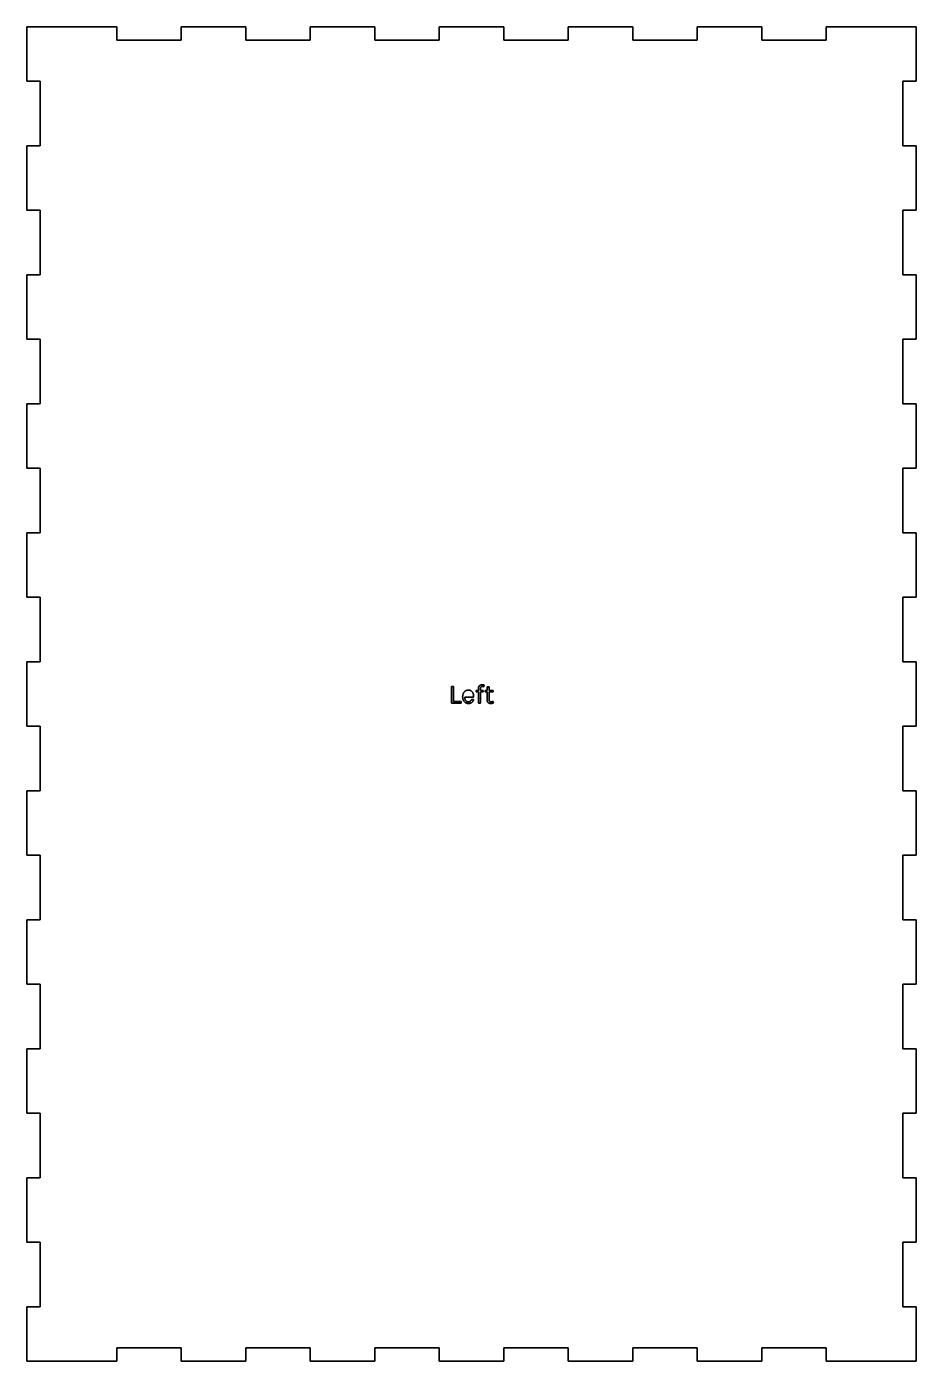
# Model space of a CAD drawing. Header units: millimetres. Extents: x 240 to 1446, y 94 to 1500.
# Drawn here: x 1046 to 1446, y 94 to 694 of the extents above; entities that cross this region are included whole.
import ezdxf

# ---------------------------------------------------------------- set-up
doc = ezdxf.new("R2010")
doc.units = ezdxf.units.MM
doc.header["$LTSCALE"] = 0.75
doc.layers.add('Visible', color=7, linetype='Continuous', lineweight=35)

msp = doc.modelspace()

# ---------------------------------------------------------------- linework, layer by layer
at = {"layer": 'Visible'}
for p, q in [((1046.329855, 693.668852), (1046.329855, 669.168852)), ((1086.829855, 693.668852), (1046.329855, 693.668852)), ((1086.829855, 687.668852), (1086.829855, 693.668852)), ((1115.829855, 693.668852), (1115.829855, 687.668852)), ((1144.829855, 693.668852), (1115.829855, 693.668852)), ((1144.829855, 687.668852), (1144.829855, 693.668852)), ((1173.829855, 693.668852), (1173.829855, 687.668852)), ((1202.829855, 693.668852), (1173.829855, 693.668852)), ((1202.829855, 687.668852), (1202.829855, 693.668852)), ((1231.829855, 693.668852), (1231.829855, 687.668852)), ((1260.829855, 693.668852), (1231.829855, 693.668852)), ((1260.829855, 687.668852), (1260.829855, 693.668852)), ((1289.829855, 693.668852), (1289.829855, 687.668852)), ((1318.829855, 693.668852), (1289.829855, 693.668852)), ((1318.829855, 687.668852), (1318.829855, 693.668852)), ((1347.829855, 693.668852), (1347.829855, 687.668852)), ((1376.829855, 693.668852), (1347.829855, 693.668852)), ((1376.829855, 687.668852), (1376.829855, 693.668852)), ((1405.829855, 693.668852), (1405.829855, 687.668852)), ((1446.329855, 693.668852), (1405.829855, 693.668852)), ((1446.329855, 669.168852), (1446.329855, 693.668852)), ((1115.829855, 687.668852), (1086.829855, 687.668852)), ((1173.829855, 687.668852), (1144.829855, 687.668852)), ((1231.829855, 687.668852), (1202.829855, 687.668852)), ((1289.829855, 687.668852), (1260.829855, 687.668852)), ((1347.829855, 687.668852), (1318.829855, 687.668852)), ((1405.829855, 687.668852), (1376.829855, 687.668852)), ((1046.329855, 669.168852), (1052.329855, 669.168852)), ((1052.329855, 669.168852), (1052.329855, 640.168852)), ((1440.329855, 669.168852), (1446.329855, 669.168852)), ((1440.329855, 640.168852), (1440.329855, 669.168852)), ((1046.329855, 640.168852), (1046.329855, 611.168852)), ((1052.329855, 640.168852), (1046.329855, 640.168852)), ((1446.329855, 640.168852), (1440.329855, 640.168852)), ((1446.329855, 611.168852), (1446.329855, 640.168852)), ((1046.329855, 611.168852), (1052.329855, 611.168852)), ((1052.329855, 611.168852), (1052.329855, 582.168852)), ((1440.329855, 611.168852), (1446.329855, 611.168852)), ((1440.329855, 582.168852), (1440.329855, 611.168852)), ((1046.329855, 582.168852), (1046.329855, 553.168852)), ((1052.329855, 582.168852), (1046.329855, 582.168852)), ((1446.329855, 582.168852), (1440.329855, 582.168852)), ((1446.329855, 553.168852), (1446.329855, 582.168852)), ((1046.329855, 553.168852), (1052.329855, 553.168852)), ((1052.329855, 553.168852), (1052.329855, 524.168852)), ((1440.329855, 553.168852), (1446.329855, 553.168852)), ((1440.329855, 524.168852), (1440.329855, 553.168852)), ((1046.329855, 524.168852), (1046.329855, 495.168852)), ((1052.329855, 524.168852), (1046.329855, 524.168852)), ((1446.329855, 524.168852), (1440.329855, 524.168852)), ((1446.329855, 495.168852), (1446.329855, 524.168852)), ((1046.329855, 495.168852), (1052.329855, 495.168852)), ((1052.329855, 495.168852), (1052.329855, 466.168852)), ((1440.329855, 495.168852), (1446.329855, 495.168852)), ((1440.329855, 466.168852), (1440.329855, 495.168852)), ((1046.329855, 466.168852), (1046.329855, 437.168852)), ((1052.329855, 466.168852), (1046.329855, 466.168852)), ((1446.329855, 466.168852), (1440.329855, 466.168852)), ((1446.329855, 437.168852), (1446.329855, 466.168852)), ((1046.329855, 437.168852), (1052.329855, 437.168852)), ((1052.329855, 437.168852), (1052.329855, 408.168852)), ((1440.329855, 437.168852), (1446.329855, 437.168852)), ((1440.329855, 408.168852), (1440.329855, 437.168852)), ((1046.329855, 408.168852), (1046.329855, 379.168852)), ((1052.329855, 408.168852), (1046.329855, 408.168852)), ((1446.329855, 408.168852), (1440.329855, 408.168852)), ((1446.329855, 379.168852), (1446.329855, 408.168852)), ((1237.344855, 397.070852), (1238.280855, 397.070852)), ((1237.344855, 389.534852), (1237.344855, 397.070852)), ((1238.280855, 397.070852), (1238.280855, 390.350852)), ((1249.428855, 396.158852), (1249.430855, 396.270852)), ((1249.428855, 395.270852), (1249.428855, 396.158852)), ((1249.430855, 396.270852), (1249.437855, 396.378852)), ((1249.437855, 396.378852), (1249.448855, 396.481852)), ((1249.448855, 396.481852), (1249.463855, 396.581852)), ((1249.463855, 396.581852), (1249.483855, 396.676852)), ((1249.483855, 396.676852), (1249.507855, 396.767852)), ((1249.507855, 396.767852), (1249.535855, 396.855852)), ((1249.535855, 396.855852), (1249.568855, 396.938852)), ((1249.568855, 396.938852), (1249.605855, 397.016852)), ((1249.605855, 397.016852), (1249.647855, 397.091852)), ((1249.647855, 397.091852), (1249.692855, 397.162852)), ((1249.692855, 397.162852), (1249.741855, 397.229852)), ((1249.741855, 397.229852), (1249.792855, 397.292852)), ((1249.792855, 397.292852), (1249.846855, 397.351852)), ((1249.846855, 397.351852), (1249.903855, 397.407852)), ((1249.903855, 397.407852), (1249.964855, 397.459852)), ((1249.964855, 397.459852), (1250.027855, 397.507852)), ((1250.027855, 397.507852), (1250.093855, 397.551852)), ((1250.093855, 397.551852), (1250.163855, 397.591852)), ((1250.163855, 397.591852), (1250.235855, 397.628852)), ((1250.235855, 397.628852), (1250.310855, 397.661852)), ((1250.310855, 397.661852), (1250.386855, 397.691852)), ((1250.365855, 396.219852), (1250.364855, 396.146852)), ((1250.364855, 396.146852), (1250.364855, 395.270852)), ((1250.369855, 396.288852), (1250.365855, 396.219852)), ((1250.375855, 396.354852), (1250.369855, 396.288852)), ((1250.384855, 396.416852), (1250.375855, 396.354852)), ((1250.396855, 396.475852), (1250.384855, 396.416852)), ((1250.386855, 397.691852), (1250.464855, 397.717852)), ((1250.409855, 396.530852), (1250.396855, 396.475852)), ((1250.426855, 396.582852), (1250.409855, 396.530852)), ((1250.445855, 396.630852), (1250.426855, 396.582852)), ((1250.466855, 396.675852), (1250.445855, 396.630852)), ((1250.464855, 397.717852), (1250.544855, 397.739852)), ((1250.490855, 396.716852), (1250.466855, 396.675852)), ((1250.516855, 396.754852), (1250.490855, 396.716852)), ((1250.543855, 396.790852), (1250.516855, 396.754852)), ((1250.572855, 396.823852), (1250.543855, 396.790852)), ((1250.544855, 397.739852), (1250.626855, 397.759852)), ((1250.601855, 396.854852), (1250.572855, 396.823852)), ((1250.632855, 396.882852), (1250.601855, 396.854852)), ((1250.626855, 397.759852), (1250.709855, 397.774852)), ((1250.665855, 396.908852), (1250.632855, 396.882852)), ((1250.699855, 396.931852), (1250.665855, 396.908852)), ((1250.734855, 396.952852), (1250.699855, 396.931852)), ((1250.709855, 397.774852), (1250.794855, 397.786852)), ((1250.770855, 396.970852), (1250.734855, 396.952852)), ((1250.808855, 396.986852), (1250.770855, 396.970852)), ((1250.794855, 397.786852), (1250.881855, 397.795852)), ((1250.846855, 397.000852), (1250.808855, 396.986852)), ((1250.885855, 397.012852), (1250.846855, 397.000852)), ((1250.881855, 397.795852), (1250.970855, 397.800852)), ((1250.923855, 397.023852), (1250.885855, 397.012852)), ((1250.962855, 397.032852), (1250.923855, 397.023852)), ((1251.000855, 397.040852), (1250.962855, 397.032852)), ((1250.970855, 397.800852), (1251.060855, 397.802852)), ((1251.038855, 397.046852), (1251.000855, 397.040852)), ((1251.077855, 397.052852), (1251.038855, 397.046852)), ((1251.060855, 397.802852), (1251.109855, 397.802852)), ((1251.115855, 397.055852), (1251.077855, 397.052852)), ((1251.109855, 397.802852), (1251.159855, 397.801852)), ((1251.154855, 397.057852), (1251.115855, 397.055852)), ((1251.192855, 397.058852), (1251.154855, 397.057852)), ((1251.159855, 397.801852), (1251.208855, 397.799852)), ((1251.225855, 397.058852), (1251.192855, 397.058852)), ((1251.208855, 397.799852), (1251.308855, 397.793852)), ((1251.257855, 397.057852), (1251.225855, 397.058852)), ((1251.291855, 397.055852), (1251.257855, 397.057852)), ((1251.324855, 397.052852), (1251.291855, 397.055852)), ((1251.308855, 397.793852), (1251.358855, 397.789852)), ((1251.358855, 397.049852), (1251.324855, 397.052852)), ((1251.358855, 397.789852), (1251.409855, 397.784852)), ((1251.392855, 397.045852), (1251.358855, 397.049852)), ((1251.426855, 397.040852), (1251.392855, 397.045852)), ((1251.409855, 397.784852), (1251.459855, 397.779852)), ((1251.461855, 397.035852), (1251.426855, 397.040852)), ((1251.459855, 397.779852), (1251.510855, 397.773852)), ((1251.496855, 397.029852), (1251.461855, 397.035852)), ((1251.531855, 397.022852), (1251.496855, 397.029852)), ((1251.510855, 397.773852), (1251.561855, 397.766852)), ((1251.566855, 397.014852), (1251.531855, 397.022852)), ((1251.561855, 397.766852), (1251.663855, 397.750852)), ((1251.602855, 397.006852), (1251.566855, 397.014852)), ((1251.637855, 396.997852), (1251.602855, 397.006852)), ((1251.709855, 396.977852), (1251.637855, 396.997852)), ((1251.663855, 397.750852), (1251.714855, 397.741852)), ((1251.744855, 396.966852), (1251.709855, 396.977852)), ((1251.714855, 397.741852), (1251.765855, 397.731852)), ((1251.780855, 396.954852), (1251.744855, 396.966852)), ((1251.765855, 397.731852), (1251.815855, 397.721852)), ((1251.852855, 396.928852), (1251.780855, 396.954852)), ((1251.815855, 397.721852), (1251.866855, 397.710852)), ((1251.888855, 396.914852), (1251.852855, 396.928852)), ((1251.866855, 397.710852), (1251.917855, 397.698852)), ((1252.068855, 397.658852), (1251.888855, 396.914852)), ((1251.917855, 397.698852), (1251.967855, 397.685852)), ((1251.967855, 397.685852), (1252.018855, 397.672852)), ((1252.018855, 397.672852), (1252.068855, 397.658852)), ((1253.346855, 396.866852), (1254.270855, 396.866852)), ((1253.346855, 395.270852), (1253.346855, 396.866852)), ((1254.270855, 396.866852), (1254.270855, 395.270852)), ((1238.280855, 390.350852), (1241.640855, 390.350852)), ((1241.640855, 390.350852), (1241.640855, 389.534852)), ((1242.354855, 392.390852), (1242.357855, 392.576852)), ((1242.357855, 392.216852), (1242.354855, 392.390852)), ((1242.357855, 392.576852), (1242.367855, 392.756852)), ((1242.368855, 392.045852), (1242.357855, 392.216852)), ((1242.367855, 392.756852), (1242.384855, 392.931852)), ((1242.385855, 391.879852), (1242.368855, 392.045852)), ((1242.384855, 392.931852), (1242.408855, 393.101852)), ((1242.408855, 391.717852), (1242.385855, 391.879852)), ((1242.408855, 393.101852), (1242.438855, 393.266852)), ((1242.439855, 391.559852), (1242.408855, 391.717852)), ((1242.438855, 393.266852), (1242.475855, 393.425852)), ((1242.476855, 391.405852), (1242.439855, 391.559852)), ((1242.475855, 393.425852), (1242.519855, 393.579852)), ((1242.520855, 391.255852), (1242.476855, 391.405852)), ((1242.519855, 393.579852), (1242.569855, 393.728852)), ((1242.571855, 391.109852), (1242.520855, 391.255852)), ((1242.569855, 393.728852), (1242.626855, 393.872852)), ((1242.629855, 390.968852), (1242.571855, 391.109852)), ((1242.626855, 393.872852), (1242.690855, 394.010852)), ((1242.693855, 390.830852), (1242.629855, 390.968852)), ((1242.690855, 394.010852), (1242.760855, 394.142852)), ((1242.763855, 390.697852), (1242.693855, 390.830852)), ((1242.760855, 394.142852), (1242.834855, 394.269852)), ((1242.838855, 390.571852), (1242.763855, 390.697852)), ((1242.834855, 394.269852), (1242.914855, 394.388852)), ((1242.919855, 390.450852), (1242.838855, 390.571852)), ((1242.914855, 394.388852), (1242.999855, 394.502852)), ((1243.004855, 390.335852), (1242.919855, 390.450852)), ((1242.999855, 394.502852), (1243.088855, 394.609852)), ((1243.093855, 390.226852), (1243.004855, 390.335852)), ((1243.088855, 394.609852), (1243.183855, 394.710852)), ((1243.188855, 390.123852), (1243.093855, 390.226852)), ((1243.183855, 394.710852), (1243.282855, 394.805852)), ((1243.288855, 390.026852), (1243.188855, 390.123852)), ((1243.282855, 394.805852), (1243.387855, 394.893852)), ((1243.393855, 389.935852), (1243.288855, 390.026852)), ((1247.262855, 392.246852), (1243.291057, 392.246852)), ((1243.291057, 392.246852), (1243.292855, 392.139852)), ((1243.292855, 392.139852), (1243.297855, 392.023852)), ((1243.297855, 392.023852), (1243.306855, 391.909852)), ((1243.306855, 391.909852), (1243.319855, 391.798852)), ((1243.319855, 391.798852), (1243.336855, 391.690852)), ((1243.336855, 391.690852), (1243.356855, 391.583852)), ((1243.356855, 391.583852), (1243.380855, 391.480852)), ((1243.380855, 391.480852), (1243.407855, 391.379852)), ((1243.387855, 394.893852), (1243.496855, 394.975852)), ((1243.407855, 391.379852), (1243.438855, 391.280852)), ((1243.438855, 391.280852), (1243.473855, 391.184852)), ((1243.473855, 391.184852), (1243.511855, 391.091852)), ((1243.496855, 394.975852), (1243.611855, 395.051852)), ((1243.511855, 391.091852), (1243.554855, 391.002852)), ((1243.554855, 391.002852), (1243.599855, 390.917852)), ((1243.599855, 390.917852), (1243.649855, 390.836852)), ((1243.611855, 395.051852), (1243.730855, 395.120852)), ((1243.649855, 390.836852), (1243.702855, 390.759852)), ((1243.702855, 390.759852), (1243.758855, 390.686852)), ((1243.730855, 395.120852), (1243.852855, 395.182852)), ((1243.758855, 390.686852), (1243.819855, 390.617852)), ((1243.819855, 390.617852), (1243.883855, 390.552852)), ((1243.852855, 395.182852), (1243.977855, 395.236852)), ((1243.883855, 390.552852), (1243.951855, 390.491852)), ((1243.951855, 390.491852), (1244.022855, 390.434852)), ((1243.977855, 395.236852), (1244.105855, 395.283852)), ((1244.022855, 390.434852), (1244.097855, 390.382852)), ((1244.097855, 390.382852), (1244.176855, 390.335852)), ((1244.105855, 395.283852), (1244.237855, 395.323852)), ((1244.176855, 390.335852), (1244.259855, 390.293852)), ((1244.237855, 395.323852), (1244.372855, 395.356852)), ((1244.259855, 390.293852), (1244.346855, 390.257852)), ((1244.346855, 390.257852), (1244.436855, 390.227852)), ((1244.372855, 395.356852), (1244.511855, 395.381852)), ((1244.436855, 390.227852), (1244.530855, 390.202852)), ((1244.511855, 395.381852), (1244.653855, 395.399852)), ((1244.530855, 390.202852), (1244.628855, 390.183852)), ((1244.628855, 390.183852), (1244.730855, 390.169852)), ((1244.653855, 395.399852), (1244.798855, 395.410852)), ((1244.730855, 390.169852), (1244.836855, 390.161852)), ((1244.798855, 395.410852), (1244.946855, 395.414852)), ((1244.836855, 390.161852), (1244.946855, 390.158852)), ((1244.946855, 395.414852), (1245.075855, 395.411852)), ((1244.946855, 390.158852), (1245.056855, 390.161852)), ((1245.056855, 390.161852), (1245.161855, 390.169852)), ((1245.075855, 395.411852), (1245.200855, 395.403852)), ((1245.161855, 390.169852), (1245.263855, 390.182852)), ((1245.200855, 395.403852), (1245.321855, 395.390852)), ((1245.263855, 390.182852), (1245.361855, 390.201852)), ((1245.321855, 395.390852), (1245.438855, 395.372852)), ((1245.361855, 390.201852), (1245.454855, 390.226852)), ((1245.438855, 395.372852), (1245.552855, 395.348852)), ((1245.454855, 390.226852), (1245.544855, 390.255852)), ((1245.544855, 390.255852), (1245.630855, 390.290852)), ((1245.552855, 395.348852), (1245.662855, 395.319852)), ((1245.630855, 390.290852), (1245.712855, 390.331852)), ((1245.662855, 395.319852), (1245.768855, 395.285852)), ((1245.712855, 390.331852), (1245.790855, 390.377852)), ((1245.768855, 395.285852), (1245.870855, 395.245852)), ((1245.790855, 390.377852), (1245.864855, 390.428852)), ((1245.864855, 390.428852), (1245.933855, 390.485852)), ((1245.870855, 395.245852), (1245.968855, 395.200852)), ((1245.933855, 390.485852), (1245.997855, 390.546852)), ((1245.968855, 395.200852), (1246.062855, 395.150852)), ((1245.997855, 390.546852), (1246.055855, 390.613852)), ((1246.055855, 390.613852), (1246.107855, 390.685852)), ((1246.062855, 395.150852), (1246.153855, 395.095852)), ((1246.107855, 390.685852), (1246.153855, 390.762852)), ((1246.153855, 395.095852), (1246.240855, 395.037852)), ((1246.153855, 390.762852), (1246.194855, 390.845852)), ((1246.194855, 390.845852), (1246.230855, 390.932852)), ((1246.230855, 390.932852), (1246.260855, 391.025852)), ((1246.240855, 395.037852), (1246.323855, 394.975852)), ((1246.260855, 391.025852), (1246.284855, 391.123852)), ((1246.284855, 391.123852), (1246.302855, 391.226852)), ((1246.302855, 391.226852), (1247.274855, 391.226852)), ((1246.323855, 394.975852), (1246.403855, 394.909852)), ((1246.403855, 394.909852), (1246.479855, 394.839852)), ((1246.479855, 394.839852), (1246.552855, 394.766852)), ((1246.552855, 394.766852), (1246.621855, 394.689852)), ((1246.660855, 390.015852), (1246.584855, 389.946852)), ((1246.621855, 394.689852), (1246.686855, 394.609852)), ((1246.732855, 390.088852), (1246.660855, 390.015852)), ((1246.686855, 394.609852), (1246.748855, 394.524852)), ((1246.801855, 390.165852), (1246.732855, 390.088852)), ((1246.748855, 394.524852), (1246.806855, 394.436852)), ((1246.866855, 390.245852), (1246.801855, 390.165852)), ((1246.806855, 394.436852), (1246.861855, 394.345852)), ((1246.861855, 394.345852), (1246.912855, 394.251852)), ((1246.927855, 390.329852), (1246.866855, 390.245852)), ((1246.912855, 394.251852), (1246.960855, 394.155852)), ((1246.984855, 390.416852), (1246.927855, 390.329852)), ((1246.960855, 394.155852), (1247.004855, 394.057852)), ((1247.036855, 390.506852), (1246.984855, 390.416852)), ((1247.004855, 394.057852), (1247.045855, 393.957852)), ((1247.084855, 390.599852), (1247.036855, 390.506852)), ((1247.045855, 393.957852), (1247.083855, 393.854852)), ((1247.083855, 393.854852), (1247.117855, 393.749852)), ((1247.127855, 390.696852), (1247.084855, 390.599852)), ((1247.117855, 393.749852), (1247.148855, 393.641852)), ((1247.166855, 390.795852), (1247.127855, 390.696852)), ((1247.148855, 393.641852), (1247.175855, 393.531852)), ((1247.199855, 390.898852), (1247.166855, 390.795852)), ((1247.175855, 393.531852), (1247.199855, 393.419852)), ((1247.199855, 393.419852), (1247.220855, 393.305852)), ((1247.229855, 391.004852), (1247.199855, 390.898852)), ((1247.220855, 393.305852), (1247.237855, 393.191852)), ((1247.254855, 391.114852), (1247.229855, 391.004852)), ((1247.237855, 393.191852), (1247.251855, 393.075852)), ((1247.251855, 393.075852), (1247.262855, 392.959852)), ((1247.274855, 391.226852), (1247.254855, 391.114852)), ((1247.262855, 392.959852), (1247.270855, 392.842852)), ((1247.270855, 392.367852), (1247.262855, 392.246852)), ((1247.270855, 392.842852), (1247.275855, 392.725852)), ((1247.275855, 392.487852), (1247.270855, 392.367852)), ((1247.275855, 392.725852), (1247.276855, 392.606852)), ((1247.276855, 392.606852), (1247.275855, 392.487852)), ((1248.492855, 395.270852), (1249.428855, 395.270852)), ((1248.492855, 394.622852), (1248.492855, 395.270852)), ((1249.428855, 394.622852), (1248.492855, 394.622852)), ((1249.428855, 389.534852), (1249.428855, 394.622852)), ((1250.364855, 395.270852), (1251.552855, 395.270852)), ((1250.364855, 394.622852), (1250.364855, 389.534852)), ((1251.552855, 394.622852), (1250.364855, 394.622852)), ((1251.552855, 395.270852), (1251.552855, 394.622852)), ((1252.422855, 395.270852), (1253.346855, 395.270852)), ((1252.422855, 394.622852), (1252.422855, 395.270852)), ((1253.346855, 394.622852), (1252.422855, 394.622852)), ((1253.346855, 391.010852), (1253.346855, 394.622852)), ((1253.348855, 390.904852), (1253.346855, 391.010852)), ((1253.355855, 390.801852), (1253.348855, 390.904852)), ((1253.365855, 390.702852), (1253.355855, 390.801852)), ((1253.381855, 390.607852), (1253.365855, 390.702852)), ((1253.400855, 390.515852), (1253.381855, 390.607852)), ((1253.424855, 390.427852), (1253.400855, 390.515852)), ((1253.452855, 390.342852), (1253.424855, 390.427852)), ((1253.484855, 390.261852), (1253.452855, 390.342852)), ((1253.521855, 390.184852), (1253.484855, 390.261852)), ((1253.562855, 390.110852), (1253.521855, 390.184852)), ((1253.607855, 390.040852), (1253.562855, 390.110852)), ((1253.655855, 389.973852), (1253.607855, 390.040852)), ((1254.270855, 395.270852), (1256.082855, 395.270852)), ((1254.270855, 394.622852), (1254.270855, 391.034852)), ((1256.082855, 394.622852), (1254.270855, 394.622852)), ((1254.270855, 391.034852), (1254.278855, 390.865852)), ((1254.278855, 390.865852), (1254.303855, 390.714852)), ((1254.303855, 390.714852), (1254.345855, 390.581852)), ((1254.345855, 390.581852), (1254.402855, 390.466852)), ((1254.402855, 390.466852), (1254.477855, 390.368852)), ((1254.477855, 390.368852), (1254.568855, 390.288852)), ((1254.568855, 390.288852), (1254.676855, 390.226852)), ((1254.676855, 390.226852), (1254.800855, 390.182852)), ((1254.800855, 390.182852), (1254.941855, 390.155852)), ((1254.941855, 390.155852), (1255.098855, 390.146852)), ((1255.098855, 390.146852), (1255.196855, 390.148852)), ((1255.196855, 390.148852), (1255.244855, 390.151852)), ((1255.244855, 390.151852), (1255.340855, 390.159852)), ((1255.340855, 390.159852), (1255.388855, 390.165852)), ((1255.388855, 390.165852), (1255.435855, 390.172852)), ((1255.435855, 390.172852), (1255.529855, 390.190852)), ((1255.529855, 390.190852), (1255.575855, 390.200852)), ((1255.575855, 390.200852), (1255.622855, 390.211852)), ((1255.622855, 390.211852), (1255.670855, 390.224852)), ((1255.670855, 390.224852), (1255.719855, 390.237852)), ((1255.719855, 390.237852), (1255.769855, 390.252852)), ((1255.769855, 390.252852), (1255.820855, 390.267852)), ((1255.820855, 390.267852), (1255.873855, 390.284852)), ((1255.873855, 390.284852), (1255.926855, 390.302852)), ((1255.926855, 390.302852), (1255.981855, 390.321852)), ((1255.981855, 390.321852), (1256.037855, 390.341852)), ((1256.037855, 390.341852), (1256.094855, 390.362852)), ((1256.082855, 395.270852), (1256.082855, 394.622852)), ((1256.094855, 390.362852), (1256.226855, 389.690852)), ((1241.640855, 389.534852), (1237.344855, 389.534852)), ((1243.502855, 389.850852), (1243.393855, 389.935852)), ((1243.617855, 389.771852), (1243.502855, 389.850852)), ((1243.736855, 389.699852), (1243.617855, 389.771852)), ((1243.857855, 389.634852), (1243.736855, 389.699852)), ((1243.982855, 389.577852), (1243.857855, 389.634852)), ((1244.110855, 389.527852), (1243.982855, 389.577852)), ((1244.242855, 389.485852), (1244.110855, 389.527852)), ((1244.376855, 389.451852), (1244.242855, 389.485852)), ((1244.514855, 389.424852), (1244.376855, 389.451852)), ((1244.655855, 389.405852), (1244.514855, 389.424852)), ((1244.799855, 389.394852), (1244.655855, 389.405852)), ((1244.946855, 389.390852), (1244.799855, 389.394852)), ((1245.068855, 389.392852), (1244.946855, 389.390852)), ((1245.188855, 389.399852), (1245.068855, 389.392852)), ((1245.305855, 389.410852), (1245.188855, 389.399852)), ((1245.420855, 389.426852), (1245.305855, 389.410852)), ((1245.532855, 389.445852), (1245.420855, 389.426852)), ((1245.642855, 389.470852), (1245.532855, 389.445852)), ((1245.749855, 389.499852), (1245.642855, 389.470852)), ((1245.854855, 389.532852), (1245.749855, 389.499852)), ((1245.956855, 389.570852), (1245.854855, 389.532852)), ((1246.056855, 389.612852), (1245.956855, 389.570852)), ((1246.153855, 389.658852), (1246.056855, 389.612852)), ((1246.246855, 389.708852), (1246.153855, 389.658852)), ((1246.336855, 389.762852), (1246.246855, 389.708852)), ((1246.422855, 389.820852), (1246.336855, 389.762852)), ((1246.504855, 389.881852), (1246.422855, 389.820852)), ((1246.584855, 389.946852), (1246.504855, 389.881852)), ((1250.364855, 389.534852), (1249.428855, 389.534852)), ((1253.706855, 389.910852), (1253.655855, 389.973852)), ((1253.760855, 389.851852), (1253.706855, 389.910852)), ((1253.817855, 389.795852), (1253.760855, 389.851852)), ((1253.877855, 389.743852), (1253.817855, 389.795852)), ((1253.941855, 389.694852), (1253.877855, 389.743852)), ((1254.007855, 389.649852), (1253.941855, 389.694852)), ((1254.077855, 389.608852), (1254.007855, 389.649852)), ((1254.150855, 389.570852), (1254.077855, 389.608852)), ((1254.225855, 389.536852), (1254.150855, 389.570852)), ((1254.303855, 389.505852), (1254.225855, 389.536852)), ((1254.382855, 389.478852), (1254.303855, 389.505852)), ((1254.463855, 389.455852), (1254.382855, 389.478852)), ((1254.546855, 389.435852), (1254.463855, 389.455852)), ((1254.631855, 389.419852), (1254.546855, 389.435852)), ((1254.718855, 389.406852), (1254.631855, 389.419852)), ((1254.807855, 389.397852), (1254.718855, 389.406852)), ((1254.897855, 389.392852), (1254.807855, 389.397852)), ((1254.990855, 389.390852), (1254.897855, 389.392852)), ((1255.055855, 389.391852), (1254.990855, 389.390852)), ((1255.119855, 389.393852), (1255.055855, 389.391852)), ((1255.183855, 389.398852), (1255.119855, 389.393852)), ((1255.246855, 389.403852), (1255.183855, 389.398852)), ((1255.309855, 389.411852), (1255.246855, 389.403852)), ((1255.371855, 389.420852), (1255.309855, 389.411852)), ((1255.433855, 389.431852), (1255.371855, 389.420852)), ((1255.495855, 389.444852), (1255.433855, 389.431852)), ((1255.556855, 389.458852), (1255.495855, 389.444852)), ((1255.617855, 389.474852), (1255.556855, 389.458852)), ((1255.678855, 389.491852), (1255.617855, 389.474852)), ((1255.738855, 389.510852), (1255.678855, 389.491852)), ((1255.799855, 389.529852), (1255.738855, 389.510852)), ((1255.860855, 389.549852), (1255.799855, 389.529852)), ((1255.921855, 389.570852), (1255.860855, 389.549852)), ((1255.982855, 389.592852), (1255.921855, 389.570852)), ((1256.043855, 389.615852), (1255.982855, 389.592852)), ((1256.104855, 389.639852), (1256.043855, 389.615852)), ((1256.165855, 389.664852), (1256.104855, 389.639852)), ((1256.226855, 389.690852), (1256.165855, 389.664852)), ((1046.329855, 379.168852), (1052.329855, 379.168852)), ((1052.329855, 379.168852), (1052.329855, 350.168852)), ((1440.329855, 379.168852), (1446.329855, 379.168852)), ((1440.329855, 350.168852), (1440.329855, 379.168852)), ((1046.329855, 350.168852), (1046.329855, 321.168852)), ((1052.329855, 350.168852), (1046.329855, 350.168852)), ((1446.329855, 350.168852), (1440.329855, 350.168852)), ((1446.329855, 321.168852), (1446.329855, 350.168852)), ((1046.329855, 321.168852), (1052.329855, 321.168852)), ((1052.329855, 321.168852), (1052.329855, 292.168852)), ((1440.329855, 321.168852), (1446.329855, 321.168852)), ((1440.329855, 292.168852), (1440.329855, 321.168852)), ((1046.329855, 292.168852), (1046.329855, 263.168852)), ((1052.329855, 292.168852), (1046.329855, 292.168852)), ((1446.329855, 292.168852), (1440.329855, 292.168852)), ((1446.329855, 263.168852), (1446.329855, 292.168852)), ((1046.329855, 263.168852), (1052.329855, 263.168852)), ((1052.329855, 263.168852), (1052.329855, 234.168852)), ((1440.329855, 263.168852), (1446.329855, 263.168852)), ((1440.329855, 234.168852), (1440.329855, 263.168852)), ((1046.329855, 234.168852), (1046.329855, 205.168852)), ((1052.329855, 234.168852), (1046.329855, 234.168852)), ((1446.329855, 234.168852), (1440.329855, 234.168852)), ((1446.329855, 205.168852), (1446.329855, 234.168852)), ((1046.329855, 205.168852), (1052.329855, 205.168852)), ((1052.329855, 205.168852), (1052.329855, 176.168852)), ((1440.329855, 205.168852), (1446.329855, 205.168852)), ((1440.329855, 176.168852), (1440.329855, 205.168852)), ((1046.329855, 176.168852), (1046.329855, 147.168852)), ((1052.329855, 176.168852), (1046.329855, 176.168852)), ((1446.329855, 176.168852), (1440.329855, 176.168852)), ((1446.329855, 147.168852), (1446.329855, 176.168852)), ((1046.329855, 147.168852), (1052.329855, 147.168852)), ((1052.329855, 147.168852), (1052.329855, 118.168852)), ((1440.329855, 147.168852), (1446.329855, 147.168852)), ((1440.329855, 118.168852), (1440.329855, 147.168852)), ((1046.329855, 118.168852), (1046.329855, 93.668852)), ((1052.329855, 118.168852), (1046.329855, 118.168852)), ((1446.329855, 118.168852), (1440.329855, 118.168852)), ((1446.329855, 93.668852), (1446.329855, 118.168852)), ((1086.829855, 99.668852), (1115.829855, 99.668852)), ((1086.829855, 93.668852), (1086.829855, 99.668852)), ((1115.829855, 99.668852), (1115.829855, 93.668852)), ((1144.829855, 99.668852), (1173.829855, 99.668852)), ((1144.829855, 93.668852), (1144.829855, 99.668852)), ((1173.829855, 99.668852), (1173.829855, 93.668852)), ((1202.829855, 99.668852), (1231.829855, 99.668852)), ((1202.829855, 93.668852), (1202.829855, 99.668852)), ((1231.829855, 99.668852), (1231.829855, 93.668852)), ((1260.829855, 99.668852), (1289.829855, 99.668852)), ((1260.829855, 93.668852), (1260.829855, 99.668852)), ((1289.829855, 99.668852), (1289.829855, 93.668852)), ((1318.829855, 99.668852), (1347.829855, 99.668852)), ((1318.829855, 93.668852), (1318.829855, 99.668852)), ((1347.829855, 99.668852), (1347.829855, 93.668852)), ((1376.829855, 99.668852), (1405.829855, 99.668852)), ((1376.829855, 93.668852), (1376.829855, 99.668852)), ((1405.829855, 99.668852), (1405.829855, 93.668852)), ((1046.329855, 93.668852), (1086.829855, 93.668852)), ((1115.829855, 93.668852), (1144.829855, 93.668852)), ((1173.829855, 93.668852), (1202.829855, 93.668852)), ((1231.829855, 93.668852), (1260.829855, 93.668852)), ((1289.829855, 93.668852), (1318.829855, 93.668852)), ((1347.829855, 93.668852), (1376.829855, 93.668852)), ((1405.829855, 93.668852), (1446.329855, 93.668852))]:
    msp.add_line(p, q, dxfattribs=at)

doc.saveas('drawing.dxf')
